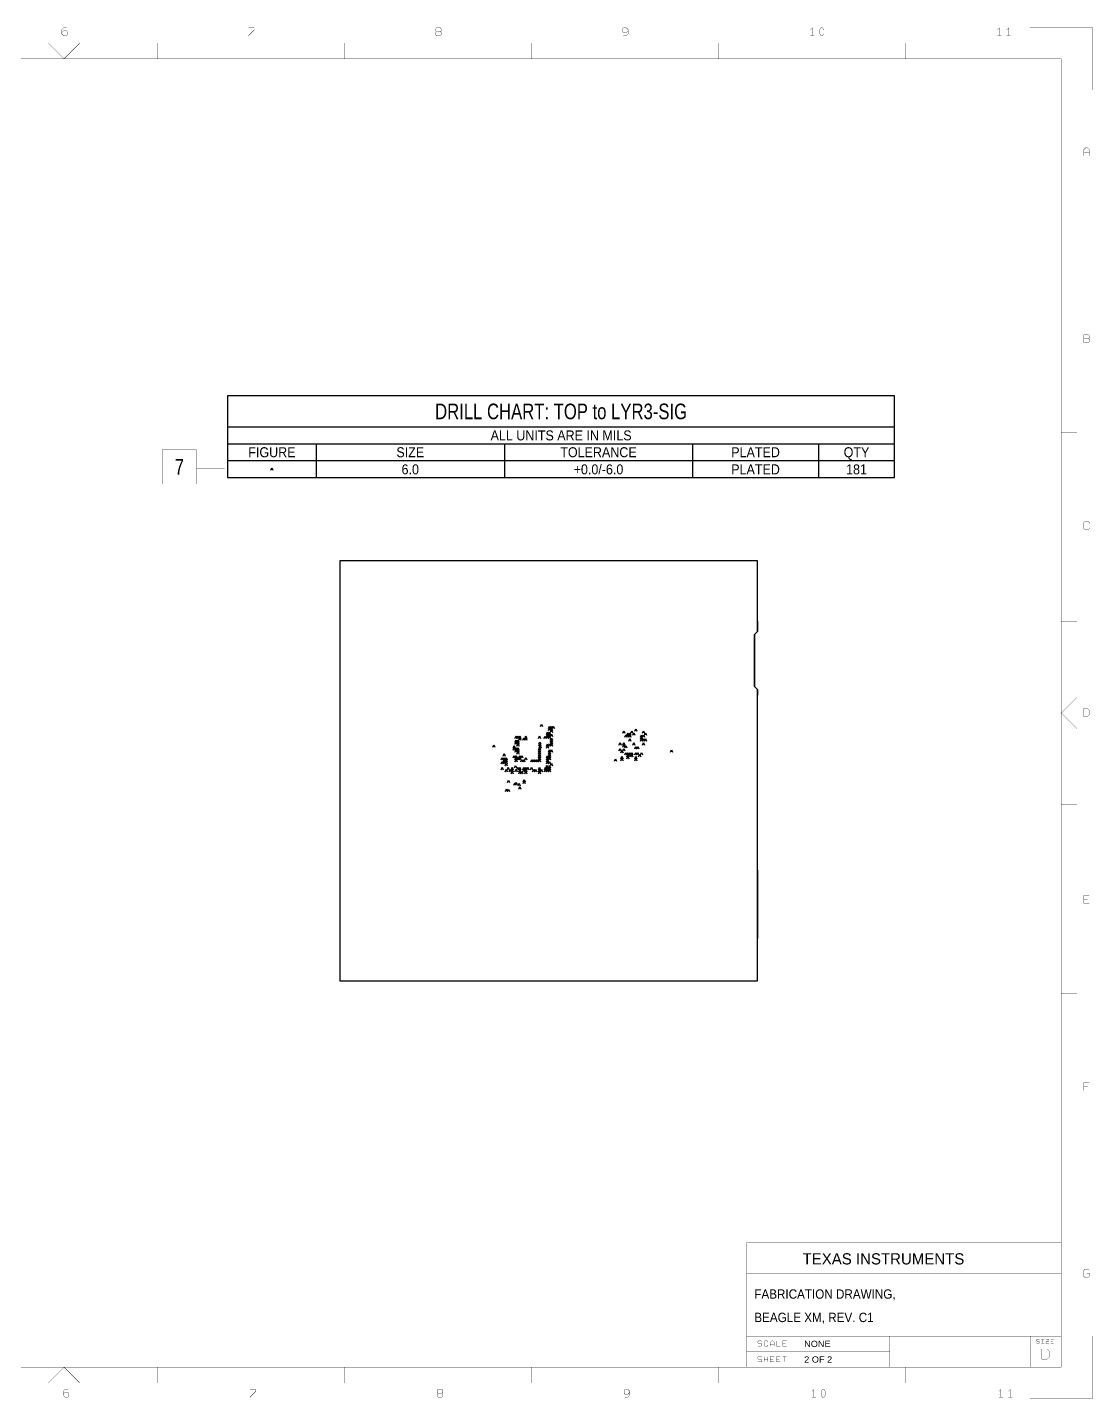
# Model space of a CAD drawing. Extents: x -10328 to 23178, y -9202 to 12802.
# Drawn here: x 6087 to 23178, y -9202 to 12802 of the extents above; entities that cross this region are included whole.
import ezdxf
from ezdxf.enums import TextEntityAlignment as Align

# ---------------------------------------------------------------- set-up
doc = ezdxf.new("R2010")
doc.units = 0
doc.header["$MEASUREMENT"] = 0
doc.layers.add('1', color=7, linetype='CONTINUOUS')

msp = doc.modelspace()

# ---------------------------------------------------------------- linework, layer by layer
at = {"layer": '1', "const_width": 5}
for points in [[(6713, 12795), (6666, 12795), (6635, 12764), (6635, 12702), (6666, 12671), (6713, 12671), (6728, 12686), (6728, 12733), (6713, 12748), (6666, 12748), (6635, 12717)], [(9635, 12671), (9728, 12764), (9728, 12795), (9635, 12795)], [(12713, 12733), (12651, 12733), (12635, 12717), (12635, 12686), (12651, 12671), (12713, 12671), (12728, 12686), (12728, 12717), (12713, 12733), (12728, 12748), (12728, 12779), (12713, 12795), (12651, 12795), (12635, 12779), (12635, 12748), (12651, 12733)], [(15728, 12748), (15697, 12717), (15651, 12717), (15635, 12733), (15635, 12779), (15651, 12795), (15697, 12795), (15728, 12764), (15728, 12748), (15728, 12702), (15697, 12671), (15651, 12671)], [(18682, 12671), (18682, 12795), (18651, 12764)], [(21682, 12671), (21682, 12795), (21651, 12764)], [(21801, 12764), (21832, 12795), (21832, 12671)], [(23175, 11800), (23175, 12800), (22175, 12800)], [(6925, 12550), (6675, 12300), (6425, 12550)], [(8175, 12300), (8175, 12550)], [(11175, 12550), (11175, 12300)], [(14175, 12300), (14175, 12550)], [(17175, 12550), (17175, 12300)], [(18713, 12671), (18651, 12671)], [(20175, 12300), (20175, 12550)], [(21713, 12671), (21651, 12671)], [(21801, 12671), (21863, 12671)], [(-9825, -8700), (-9825, 12300), (22675, 12300)], [(22675, -8700), (22675, 12300)], [(23128, 10746), (23128, 10839), (23097, 10870), (23066, 10870), (23035, 10839), (23035, 10746)], [(23035, 10792), (23128, 10792)], [(22925, 9300), (22675, 9300)], [(23035, 7808), (23113, 7808)], [(22925, 6300), (22675, 6300)], [(9250, 5725), (8800, 5725), (8800, 6025), (8250, 6025), (8250, 5475), (8800, 5475), (8800, 5725)], [(23128, 4839), (23128, 4854), (23113, 4870), (23051, 4870), (23035, 4854), (23035, 4761), (23051, 4746), (23113, 4746), (23128, 4761), (23128, 4777)], [(22925, 3275), (22675, 3275)], [(22925, 2050), (22675, 1800), (22925, 1550)], [(22925, 325), (22675, 325)], [(23128, -1254), (23035, -1254), (23035, -1130), (23128, -1130)], [(23035, -1192), (23097, -1192)], [(22925, -2700), (22675, -2700)], [(23128, -4130), (23035, -4130), (23035, -4254)], [(23035, -4192), (23097, -4192)], [(22925, -5700), (22675, -5700)], [(22675, -6700), (17625, -6700)], [(17625, -6700), (17625, -7200)], [(17625, -8700), (17625, -7200), (22675, -7200)], [(22675, -7250), (22675, -7200)], [(23128, -7146), (23113, -7130), (23051, -7130), (23035, -7146), (23035, -7239), (23051, -7254), (23113, -7254), (23128, -7239), (23128, -7192), (23082, -7192)], [(17625, -8200), (19925, -8200)], [(17869, -8289), (17859, -8278), (17817, -8278), (17807, -8289), (17807, -8309), (17817, -8320), (17859, -8320), (17869, -8330), (17869, -8351), (17859, -8361), (17817, -8361), (17807, -8351)], [(17969, -8340), (17969, -8351), (17959, -8361), (17917, -8361), (17907, -8351), (17907, -8289), (17917, -8278), (17959, -8278), (17969, -8289), (17969, -8299)], [(18069, -8361), (18069, -8299), (18048, -8278), (18028, -8278), (18007, -8299), (18007, -8361)], [(18007, -8330), (18069, -8330)], [(18169, -8361), (18107, -8361), (18107, -8278)], [(18269, -8361), (18207, -8361), (18207, -8278), (18269, -8278)], [(18207, -8320), (18248, -8320)], [(19925, -8700), (19925, -8200), (22175, -8200)], [(23175, -8200), (23175, -9200), (22175, -9200)], [(22675, -8200), (22175, -8200), (22175, -8700)], [(22327, -8260), (22319, -8253), (22288, -8253), (22280, -8260), (22280, -8276), (22288, -8284), (22319, -8284), (22327, -8291), (22327, -8307), (22319, -8315), (22288, -8315), (22280, -8307)], [(22355, -8253), (22402, -8253)], [(22355, -8315), (22402, -8315)], [(22378, -8315), (22378, -8253)], [(22430, -8253), (22477, -8253), (22477, -8260), (22430, -8307), (22430, -8315), (22477, -8315)], [(22477, -8284), (22430, -8284)], [(22552, -8253), (22505, -8253), (22505, -8315), (22552, -8315)], [(22536, -8284), (22505, -8284)], [(19925, -8450), (17625, -8450)], [(17869, -8539), (17859, -8528), (17817, -8528), (17807, -8539), (17807, -8559), (17817, -8570), (17859, -8570), (17869, -8580), (17869, -8601), (17859, -8611), (17817, -8611), (17807, -8601)], [(17907, -8611), (17907, -8528)], [(17907, -8570), (17969, -8570)], [(17969, -8611), (17969, -8528)], [(18069, -8528), (18007, -8528), (18007, -8611), (18069, -8611)], [(18007, -8570), (18048, -8570)], [(18169, -8611), (18107, -8611), (18107, -8528), (18169, -8528)], [(18107, -8570), (18148, -8570)], [(18207, -8528), (18238, -8528), (18238, -8611)], [(18269, -8528), (18207, -8528)], [(22675, -8700), (-9825, -8700)], [(6425, -8950), (6675, -8700), (6925, -8950)], [(8175, -8700), (8175, -8950)], [(11175, -8950), (11175, -8700)], [(14175, -8700), (14175, -8950)], [(17175, -8700), (17175, -8950)], [(17625, -8700), (17675, -8700)], [(20175, -8950), (20175, -8700)], [(6738, -9055), (6691, -9055), (6660, -9086), (6660, -9148), (6691, -9179), (6738, -9179), (6753, -9164), (6753, -9117), (6738, -9102), (6691, -9102), (6660, -9133)], [(9660, -9179), (9753, -9086), (9753, -9055), (9660, -9055)], [(12676, -9117), (12660, -9102), (12660, -9071), (12676, -9055), (12738, -9055), (12753, -9071), (12753, -9102), (12738, -9117), (12753, -9133), (12753, -9164), (12738, -9179), (12676, -9179), (12660, -9164), (12660, -9133), (12676, -9117), (12738, -9117)], [(15753, -9102), (15722, -9133), (15676, -9133), (15660, -9117), (15660, -9071), (15676, -9055), (15722, -9055), (15753, -9086), (15753, -9102), (15753, -9148), (15722, -9179), (15676, -9179)], [(18707, -9179), (18707, -9055), (18676, -9086)], [(18738, -9179), (18676, -9179)], [(21676, -9086), (21707, -9055), (21707, -9179)], [(21676, -9179), (21738, -9179)], [(21857, -9179), (21857, -9055), (21826, -9086)], [(21826, -9179), (21888, -9179)]]:
    msp.add_lwpolyline(points, dxfattribs=at)
for points in [[(18816, 12671), (18801, 12702), (18801, 12764), (18816, 12795), (18847, 12795), (18863, 12764), (18863, 12702), (18847, 12671)], [(23035, 7746), (23113, 7746), (23128, 7761), (23128, 7792), (23113, 7808), (23128, 7823), (23128, 7854), (23113, 7870), (23035, 7870), (23035, 7808)], [(23035, 1746), (23097, 1746), (23128, 1777), (23128, 1839), (23097, 1870), (23035, 1870)], [(22364, -8572), (22446, -8572), (22488, -8531), (22488, -8448), (22446, -8407), (22364, -8407)], [(18841, -9179), (18826, -9148), (18826, -9086), (18841, -9055), (18872, -9055), (18888, -9086), (18888, -9148), (18872, -9179)]]:
    msp.add_lwpolyline(points, close=True, dxfattribs=at)
at = {"layer": '1'}
for points in [[(9300, 5580), (20000, 5580), (20000, 6890), (9300, 6890)], [(11100, -2500), (17800, -2500), (17800, 2179.58), (17752.76, 2226.88), (17752.76, 3061.52), (17800, 3108.82), (17800, 4240), (11100, 4240)]]:
    msp.add_lwpolyline(points, close=True, dxfattribs=at)
for points in [[(9300, 6390), (20000, 6390)], [(9300, 6120), (20000, 6120)], [(10720, 6120), (10720, 5580)], [(13740, 6120), (13740, 5580)], [(16760, 6120), (16760, 5580)], [(18780, 6120), (18780, 5580)], [(9300, 5850), (20000, 5850)], [(9993.34, 5695), (10010, 5735), (10026.66, 5695)], [(10020.66, 5709), (9999.34, 5709)], [(17800, 3275.7), (17800, 3108.82), (17752.76, 3061.52), (17752.76, 2226.88), (17800, 2179.58), (17800, 2085.7)], [(14319.6, 1582.26), (14336.26, 1622.26), (14352.92, 1582.26)], [(14346.92, 1596.26), (14325.6, 1596.26)], [(14445.54, 1550.8), (14462.2, 1590.8), (14478.86, 1550.8)], [(14445.54, 1519.2), (14462.2, 1559.2), (14478.86, 1519.2)], [(14472.86, 1564.8), (14451.54, 1564.8)], [(14477.14, 1550.8), (14493.8, 1590.8), (14510.46, 1550.8)], [(14477.14, 1519.2), (14493.8, 1559.2), (14510.46, 1519.2)], [(14504.46, 1564.8), (14483.14, 1564.8)], [(14508.6, 1550.76), (14525.26, 1590.76), (14541.92, 1550.76)], [(14535.92, 1564.76), (14514.6, 1564.76)], [(15830.58, 1506.22), (15847.24, 1546.22), (15863.9, 1506.22)], [(13910.08, 1393.26), (13926.74, 1433.26), (13943.4, 1393.26)], [(13910.08, 1330.26), (13926.74, 1370.26), (13943.4, 1330.26)], [(13910.08, 1298.76), (13926.74, 1338.76), (13943.4, 1298.76)], [(13937.4, 1407.26), (13916.08, 1407.26)], [(13937.4, 1344.26), (13916.08, 1344.26)], [(13941.58, 1393.26), (13958.24, 1433.26), (13974.9, 1393.26)], [(13941.58, 1330.26), (13958.24, 1370.26), (13974.9, 1330.26)], [(13941.58, 1298.76), (13958.24, 1338.76), (13974.9, 1298.76)], [(13968.9, 1407.26), (13947.58, 1407.26)], [(13968.9, 1344.26), (13947.58, 1344.26)], [(13973.08, 1393.26), (13989.74, 1433.26), (14006.4, 1393.26)], [(13973.08, 1361.76), (13989.74, 1401.76), (14006.4, 1361.76)], [(14000.4, 1407.26), (13979.08, 1407.26)], [(14000.4, 1375.76), (13979.08, 1375.76)], [(14036.08, 1361.76), (14052.74, 1401.76), (14069.4, 1361.76)], [(14063.4, 1375.76), (14042.08, 1375.76)], [(14066.48, 1392.26), (14083.14, 1432.26), (14099.8, 1392.26)], [(14067.58, 1361.76), (14084.24, 1401.76), (14100.9, 1361.76)], [(14093.8, 1406.26), (14072.48, 1406.26)], [(14094.9, 1375.76), (14073.58, 1375.76)], [(14288.1, 1393.26), (14304.76, 1433.26), (14321.42, 1393.26)], [(14292.8, 1299.46), (14309.46, 1339.46), (14326.12, 1299.46)], [(14315.42, 1407.26), (14294.1, 1407.26)], [(14375.34, 1390), (14392, 1430), (14408.66, 1390)], [(14402.66, 1404), (14381.34, 1404)], [(14414.1, 1424.76), (14430.76, 1464.76), (14447.42, 1424.76)], [(14414.1, 1393.26), (14430.76, 1433.26), (14447.42, 1393.26)], [(14414.14, 1456.2), (14430.8, 1496.2), (14447.46, 1456.2)], [(14441.42, 1438.76), (14420.1, 1438.76)], [(14441.42, 1407.26), (14420.1, 1407.26)], [(14441.46, 1470.2), (14420.14, 1470.2)], [(14445.54, 1456.2), (14462.2, 1496.2), (14478.86, 1456.2)], [(14445.54, 1424.8), (14462.2, 1464.8), (14478.86, 1424.8)], [(14445.54, 1393.2), (14462.2, 1433.2), (14478.86, 1393.2)], [(14472.86, 1533.2), (14451.54, 1533.2)], [(14472.86, 1470.2), (14451.54, 1470.2)], [(14472.86, 1438.8), (14451.54, 1438.8)], [(14472.86, 1407.2), (14451.54, 1407.2)], [(14477.1, 1298.76), (14493.76, 1338.76), (14510.42, 1298.76)], [(14477.14, 1487.8), (14493.8, 1527.8), (14510.46, 1487.8)], [(14477.14, 1424.8), (14493.8, 1464.8), (14510.46, 1424.8)], [(14477.14, 1361.76), (14493.8, 1401.76), (14510.46, 1361.76)], [(14477.14, 1330.26), (14493.8, 1370.26), (14510.46, 1330.26)], [(14504.46, 1533.2), (14483.14, 1533.2)], [(14504.46, 1501.8), (14483.14, 1501.8)], [(14504.46, 1438.8), (14483.14, 1438.8)], [(14504.46, 1375.76), (14483.14, 1375.76)], [(14504.46, 1344.26), (14483.14, 1344.26)], [(15578.54, 1285.8), (15595.2, 1325.8), (15611.86, 1285.8)], [(15641.54, 1474.8), (15658.2, 1514.8), (15674.86, 1474.8)], [(15641.58, 1285.76), (15658.24, 1325.76), (15674.9, 1285.76)], [(15668.86, 1488.8), (15647.54, 1488.8)], [(15673.08, 1411.76), (15689.74, 1451.76), (15706.4, 1411.76)], [(15700.4, 1425.76), (15679.08, 1425.76)], [(15704.58, 1443.26), (15721.24, 1483.26), (15737.9, 1443.26)], [(15704.58, 1411.76), (15721.24, 1451.76), (15737.9, 1411.76)], [(15731.9, 1457.26), (15710.58, 1457.26)], [(15731.9, 1425.76), (15710.58, 1425.76)], [(15736.08, 1443.26), (15752.74, 1483.26), (15769.4, 1443.26)], [(15736.08, 1411.76), (15752.74, 1451.76), (15769.4, 1411.76)], [(15736.1, 1348.74), (15752.76, 1388.74), (15769.42, 1348.74)], [(15763.4, 1457.26), (15742.08, 1457.26)], [(15763.4, 1425.76), (15742.08, 1425.76)], [(15763.42, 1362.74), (15742.1, 1362.74)], [(15767.6, 1474.72), (15784.26, 1514.72), (15800.92, 1474.72)], [(15794.92, 1488.72), (15773.6, 1488.72)], [(15799.08, 1443.22), (15815.74, 1483.22), (15832.4, 1443.22)], [(15799.08, 1285.74), (15815.74, 1325.74), (15832.4, 1285.74)], [(15826.4, 1457.22), (15805.08, 1457.22)], [(15857.9, 1520.22), (15836.58, 1520.22)], [(15925.14, 1411.8), (15941.8, 1451.8), (15958.46, 1411.8)], [(15925.14, 1380.2), (15941.8, 1420.2), (15958.46, 1380.2)], [(15925.14, 1348.8), (15941.8, 1388.8), (15958.46, 1348.8)], [(15952.46, 1425.8), (15931.14, 1425.8)], [(15952.46, 1394.2), (15931.14, 1394.2)], [(15952.46, 1362.8), (15931.14, 1362.8)], [(15956.56, 1474.72), (15973.22, 1514.72), (15989.88, 1474.72)], [(15956.56, 1411.74), (15973.22, 1451.74), (15989.88, 1411.74)], [(15956.56, 1285.74), (15973.22, 1325.74), (15989.88, 1285.74)], [(15956.6, 1348.76), (15973.26, 1388.76), (15989.92, 1348.76)], [(15983.88, 1488.72), (15962.56, 1488.72)], [(15983.88, 1425.74), (15962.56, 1425.74)], [(15983.92, 1362.76), (15962.6, 1362.76)], [(15988.1, 1443.26), (16004.76, 1483.26), (16021.42, 1443.26)], [(15988.14, 1348.8), (16004.8, 1388.8), (16021.46, 1348.8)], [(16015.42, 1457.26), (15994.1, 1457.26)], [(16015.46, 1362.8), (15994.14, 1362.8)], [(13553.34, 1250), (13570, 1290), (13586.66, 1250)], [(13580.66, 1264), (13559.34, 1264)], [(13721.14, 1109.8), (13737.8, 1149.8), (13754.46, 1109.8)], [(13748.46, 1123.8), (13727.14, 1123.8)], [(13878.58, 1235.76), (13895.24, 1275.76), (13911.9, 1235.76)], [(13878.58, 1204.24), (13895.24, 1244.24), (13911.9, 1204.24)], [(13878.58, 1078.24), (13895.24, 1118.24), (13911.9, 1078.24)], [(13905.9, 1249.76), (13884.58, 1249.76)], [(13905.9, 1218.24), (13884.58, 1218.24)], [(13910.08, 1204.24), (13926.74, 1244.24), (13943.4, 1204.24)], [(13910.08, 1172.74), (13926.74, 1212.74), (13943.4, 1172.74)], [(13910.08, 1078.24), (13926.74, 1118.24), (13943.4, 1078.24)], [(13937.4, 1312.76), (13916.08, 1312.76)], [(13937.4, 1218.24), (13916.08, 1218.24)], [(13937.4, 1186.74), (13916.08, 1186.74)], [(13941.58, 1267.26), (13958.24, 1307.26), (13974.9, 1267.26)], [(13941.58, 1204.24), (13958.24, 1244.24), (13974.9, 1204.24)], [(13941.58, 1172.74), (13958.24, 1212.74), (13974.9, 1172.74)], [(13941.58, 1141.24), (13958.24, 1181.24), (13974.9, 1141.24)], [(13968.9, 1312.76), (13947.58, 1312.76)], [(13968.9, 1281.26), (13947.58, 1281.26)], [(13968.9, 1218.24), (13947.58, 1218.24)], [(13968.9, 1186.74), (13947.58, 1186.74)], [(13968.9, 1155.24), (13947.58, 1155.24)], [(13973.08, 1078.24), (13989.74, 1118.24), (14006.4, 1078.24)], [(14004.58, 1078.24), (14021.24, 1118.24), (14037.9, 1078.24)], [(14288.1, 1204.24), (14304.76, 1244.24), (14321.42, 1204.24)], [(14288.1, 1172.74), (14304.76, 1212.74), (14321.42, 1172.74)], [(14288.1, 1140.94), (14304.76, 1180.94), (14321.42, 1140.94)], [(14288.1, 1109.54), (14304.76, 1149.54), (14321.42, 1109.54)], [(14288.1, 1078.14), (14304.76, 1118.14), (14321.42, 1078.14)], [(14293.28, 1267.06), (14309.94, 1307.06), (14326.6, 1267.06)], [(14315.42, 1218.24), (14294.1, 1218.24)], [(14315.42, 1186.74), (14294.1, 1186.74)], [(14315.42, 1154.94), (14294.1, 1154.94)], [(14315.42, 1123.54), (14294.1, 1123.54)], [(14296.28, 1235.06), (14312.94, 1275.06), (14329.6, 1235.06)], [(14320.12, 1313.46), (14298.8, 1313.46)], [(14320.6, 1281.06), (14299.28, 1281.06)], [(14323.6, 1249.06), (14302.28, 1249.06)], [(14414.1, 1267.26), (14430.76, 1307.26), (14447.42, 1267.26)], [(14414.1, 1235.76), (14430.76, 1275.76), (14447.42, 1235.76)], [(14414.14, 1078.2), (14430.8, 1118.2), (14447.46, 1078.2)], [(14441.42, 1281.26), (14420.1, 1281.26)], [(14441.42, 1249.76), (14420.1, 1249.76)], [(14445.6, 1267.26), (14462.26, 1307.26), (14478.92, 1267.26)], [(14445.6, 1172.74), (14462.26, 1212.74), (14478.92, 1172.74)], [(14445.6, 1141.24), (14462.26, 1181.24), (14478.92, 1141.24)], [(14445.6, 1109.74), (14462.26, 1149.74), (14478.92, 1109.74)], [(14445.6, 1078.24), (14462.26, 1118.24), (14478.92, 1078.24)], [(14472.92, 1281.26), (14451.6, 1281.26)], [(14472.92, 1186.74), (14451.6, 1186.74)], [(14472.92, 1155.24), (14451.6, 1155.24)], [(14472.92, 1123.74), (14451.6, 1123.74)], [(14477.1, 1267.26), (14493.76, 1307.26), (14510.42, 1267.26)], [(14477.1, 1172.74), (14493.76, 1212.74), (14510.42, 1172.74)], [(14504.42, 1312.76), (14483.1, 1312.76)], [(14504.42, 1281.26), (14483.1, 1281.26)], [(14504.42, 1186.74), (14483.1, 1186.74)], [(15578.54, 1191.2), (15595.2, 1231.2), (15611.86, 1191.2)], [(15605.86, 1299.8), (15584.54, 1299.8)], [(15605.86, 1205.2), (15584.54, 1205.2)], [(15610.14, 1159.8), (15626.8, 1199.8), (15643.46, 1159.8)], [(15610.14, 1065.2), (15626.8, 1105.2), (15643.46, 1065.2)], [(15637.46, 1173.8), (15616.14, 1173.8)], [(15641.54, 1191.2), (15658.2, 1231.2), (15674.86, 1191.2)], [(15641.58, 1254.24), (15658.24, 1294.24), (15674.9, 1254.24)], [(15668.86, 1205.2), (15647.54, 1205.2)], [(15668.9, 1299.76), (15647.58, 1299.76)], [(15668.9, 1268.24), (15647.58, 1268.24)], [(15673.14, 1128.2), (15689.8, 1168.2), (15706.46, 1128.2)], [(15673.34, 1240), (15690, 1280), (15706.66, 1240)], [(15700.46, 1142.2), (15679.14, 1142.2)], [(15700.66, 1254), (15679.34, 1254)], [(15704.58, 1096.74), (15721.24, 1136.74), (15737.9, 1096.74)], [(15704.58, 1065.24), (15721.24, 1105.24), (15737.9, 1065.24)], [(15704.64, 1128.2), (15721.3, 1168.2), (15737.96, 1128.2)], [(15731.9, 1110.74), (15710.58, 1110.74)], [(15731.96, 1142.2), (15710.64, 1142.2)], [(15736.14, 1128.2), (15752.8, 1168.2), (15769.46, 1128.2)], [(15736.14, 1096.8), (15752.8, 1136.8), (15769.46, 1096.8)], [(15763.46, 1142.2), (15742.14, 1142.2)], [(15763.46, 1110.8), (15742.14, 1110.8)], [(15767.54, 1128.2), (15784.2, 1168.2), (15800.86, 1128.2)], [(15767.54, 1096.74), (15784.2, 1136.74), (15800.86, 1096.74)], [(15794.86, 1142.2), (15773.54, 1142.2)], [(15794.86, 1110.74), (15773.54, 1110.74)], [(15826.4, 1299.74), (15805.08, 1299.74)], [(15830.54, 1128.2), (15847.2, 1168.2), (15863.86, 1128.2)], [(15830.58, 1222.76), (15847.24, 1262.76), (15863.9, 1222.76)], [(15830.58, 1065.28), (15847.24, 1105.28), (15863.9, 1065.28)], [(15857.86, 1142.2), (15836.54, 1142.2)], [(15857.9, 1236.76), (15836.58, 1236.76)], [(15862.08, 1222.76), (15878.74, 1262.76), (15895.4, 1222.76)], [(15862.08, 1128.26), (15878.74, 1168.26), (15895.4, 1128.26)], [(15889.4, 1236.76), (15868.08, 1236.76)], [(15889.4, 1142.26), (15868.08, 1142.26)], [(15893.6, 1096.74), (15910.26, 1136.74), (15926.92, 1096.74)], [(15920.92, 1110.74), (15899.6, 1110.74)], [(15925.14, 1128.2), (15941.8, 1168.2), (15958.46, 1128.2)], [(15952.46, 1142.2), (15931.14, 1142.2)], [(15983.88, 1299.74), (15962.56, 1299.74)], [(16403.34, 1170), (16420, 1210), (16436.66, 1170)], [(16430.66, 1184), (16409.34, 1184)], [(13689.54, 1046.8), (13706.2, 1086.8), (13722.86, 1046.8)], [(13689.54, 983.8), (13706.2, 1023.8), (13722.86, 983.8)], [(13689.58, 889.24), (13706.24, 929.24), (13722.9, 889.24)], [(13716.86, 1060.8), (13695.54, 1060.8)], [(13716.86, 997.8), (13695.54, 997.8)], [(13716.9, 903.24), (13695.58, 903.24)], [(13721.14, 1046.8), (13737.8, 1086.8), (13754.46, 1046.8)], [(13721.14, 1015.2), (13737.8, 1055.2), (13754.46, 1015.2)], [(13721.14, 983.8), (13737.8, 1023.8), (13754.46, 983.8)], [(13748.46, 1060.8), (13727.14, 1060.8)], [(13748.46, 1029.2), (13727.14, 1029.2)], [(13748.46, 997.8), (13727.14, 997.8)], [(13752.54, 1046.8), (13769.2, 1086.8), (13785.86, 1046.8)], [(13752.54, 983.8), (13769.2, 1023.8), (13785.86, 983.8)], [(13752.54, 952.2), (13769.2, 992.2), (13785.86, 952.2)], [(13752.58, 1015.24), (13769.24, 1055.24), (13785.9, 1015.24)], [(13752.58, 857.74), (13769.24, 897.74), (13785.9, 857.74)], [(13779.86, 1060.8), (13758.54, 1060.8)], [(13779.86, 997.8), (13758.54, 997.8)], [(13779.86, 966.2), (13758.54, 966.2)], [(13779.9, 1029.24), (13758.58, 1029.24)], [(13784.08, 889.24), (13800.74, 929.24), (13817.4, 889.24)], [(13811.4, 903.24), (13790.08, 903.24)], [(13815.58, 857.74), (13832.24, 897.74), (13848.9, 857.74)], [(13847.08, 889.24), (13863.74, 929.24), (13880.4, 889.24)], [(13847.14, 857.8), (13863.8, 897.8), (13880.46, 857.8)], [(13874.4, 903.24), (13853.08, 903.24)], [(13905.9, 1092.24), (13884.58, 1092.24)], [(13903.34, 920), (13920, 960), (13936.66, 920)], [(13930.66, 934), (13909.34, 934)], [(13910.08, 1046.74), (13926.74, 1086.74), (13943.4, 1046.74)], [(13910.08, 1015.24), (13926.74, 1055.24), (13943.4, 1015.24)], [(13910.08, 857.74), (13926.74, 897.74), (13943.4, 857.74)], [(13937.4, 1092.24), (13916.08, 1092.24)], [(13937.4, 1060.74), (13916.08, 1060.74)], [(13937.4, 1029.24), (13916.08, 1029.24)], [(13941.58, 1046.74), (13958.24, 1086.74), (13974.9, 1046.74)], [(13941.58, 889.24), (13958.24, 929.24), (13974.9, 889.24)], [(13968.9, 1060.74), (13947.58, 1060.74)], [(13968.9, 903.24), (13947.58, 903.24)], [(13973.08, 1046.74), (13989.74, 1086.74), (14006.4, 1046.74)], [(13973.08, 889.24), (13989.74, 929.24), (14006.4, 889.24)], [(13973.08, 857.74), (13989.74, 897.74), (14006.4, 857.74)], [(14000.4, 1092.24), (13979.08, 1092.24)], [(14000.4, 1060.74), (13979.08, 1060.74)], [(14000.4, 903.24), (13979.08, 903.24)], [(14004.58, 1015.24), (14021.24, 1055.24), (14037.9, 1015.24)], [(14031.9, 1092.24), (14010.58, 1092.24)], [(14031.9, 1029.24), (14010.58, 1029.24)], [(14036.08, 1015.24), (14052.74, 1055.24), (14069.4, 1015.24)], [(14036.08, 889.24), (14052.74, 929.24), (14069.4, 889.24)], [(14036.08, 857.74), (14052.74, 897.74), (14069.4, 857.74)], [(14063.4, 1029.24), (14042.08, 1029.24)], [(14063.4, 903.24), (14042.08, 903.24)], [(14067.58, 1046.74), (14084.24, 1086.74), (14100.9, 1046.74)], [(14067.58, 889.24), (14084.24, 929.24), (14100.9, 889.24)], [(14067.74, 857.8), (14084.4, 897.8), (14101.06, 857.8)], [(14094.9, 1060.74), (14073.58, 1060.74)], [(14094.9, 903.24), (14073.58, 903.24)], [(14099.14, 889.2), (14115.8, 929.2), (14132.46, 889.2)], [(14126.46, 903.2), (14105.14, 903.2)], [(14161.14, 888.2), (14177.8, 928.2), (14194.46, 888.2)], [(14162.1, 1015.24), (14178.76, 1055.24), (14195.42, 1015.24)], [(14188.46, 902.2), (14167.14, 902.2)], [(14189.42, 1029.24), (14168.1, 1029.24)], [(14193.6, 1015.24), (14210.26, 1055.24), (14226.92, 1015.24)], [(14193.6, 857.74), (14210.26, 897.74), (14226.92, 857.74)], [(14220.92, 1029.24), (14199.6, 1029.24)], [(14225.1, 857.74), (14241.76, 897.74), (14258.42, 857.74)], [(14225.14, 1015.2), (14241.8, 1055.2), (14258.46, 1015.2)], [(14252.46, 1029.2), (14231.14, 1029.2)], [(14256.54, 1015.2), (14273.2, 1055.2), (14289.86, 1015.2)], [(14283.86, 1029.2), (14262.54, 1029.2)], [(14288.1, 1046.74), (14304.76, 1086.74), (14321.42, 1046.74)], [(14288.1, 1016.34), (14304.76, 1056.34), (14321.42, 1016.34)], [(14288.1, 857.74), (14304.76, 897.74), (14321.42, 857.74)], [(14288.14, 889.2), (14304.8, 929.2), (14321.46, 889.2)], [(14315.42, 1092.14), (14294.1, 1092.14)], [(14315.42, 1060.74), (14294.1, 1060.74)], [(14315.42, 1030.34), (14294.1, 1030.34)], [(14315.46, 903.2), (14294.14, 903.2)], [(14319.74, 857.6), (14336.4, 897.6), (14353.06, 857.6)], [(14382.6, 889.24), (14399.26, 929.24), (14415.92, 889.24)], [(14382.74, 857.6), (14399.4, 897.6), (14416.06, 857.6)], [(14409.92, 903.24), (14388.6, 903.24)], [(14406.54, 920.8), (14423.2, 960.8), (14439.86, 920.8)], [(14433.86, 934.8), (14412.54, 934.8)], [(14414.1, 889.24), (14430.76, 929.24), (14447.42, 889.24)], [(14414.1, 857.74), (14430.76, 897.74), (14447.42, 857.74)], [(14414.14, 1046.7), (14430.8, 1086.7), (14447.46, 1046.7)], [(14414.14, 1015.2), (14430.8, 1055.2), (14447.46, 1015.2)], [(14414.14, 983.8), (14430.8, 1023.8), (14447.46, 983.8)], [(14441.42, 903.24), (14420.1, 903.24)], [(14441.46, 1092.2), (14420.14, 1092.2)], [(14441.46, 1060.7), (14420.14, 1060.7)], [(14441.46, 1029.2), (14420.14, 1029.2)], [(14441.46, 997.8), (14420.14, 997.8)], [(14445.54, 1046.8), (14462.2, 1086.8), (14478.86, 1046.8)], [(14445.54, 983.8), (14462.2, 1023.8), (14478.86, 983.8)], [(14445.6, 920.74), (14462.26, 960.74), (14478.92, 920.74)], [(14445.6, 889.24), (14462.26, 929.24), (14478.92, 889.24)], [(14445.6, 857.74), (14462.26, 897.74), (14478.92, 857.74)], [(14472.86, 1060.8), (14451.54, 1060.8)], [(14472.86, 997.8), (14451.54, 997.8)], [(14472.92, 1092.24), (14451.6, 1092.24)], [(14472.92, 934.74), (14451.6, 934.74)], [(14472.92, 903.24), (14451.6, 903.24)], [(14477.1, 952.24), (14493.76, 992.24), (14510.42, 952.24)], [(14504.42, 966.24), (14483.1, 966.24)], [(15508.34, 1025), (15525, 1065), (15541.66, 1025)], [(15535.66, 1039), (15514.34, 1039)], [(15610.14, 1033.8), (15626.8, 1073.8), (15643.46, 1033.8)], [(15637.46, 1079.2), (15616.14, 1079.2)], [(15637.46, 1047.8), (15616.14, 1047.8)], [(15731.9, 1079.24), (15710.58, 1079.24)], [(15830.6, 1033.74), (15847.26, 1073.74), (15863.92, 1033.74)], [(15857.9, 1079.28), (15836.58, 1079.28)], [(15857.92, 1047.74), (15836.6, 1047.74)], [(13779.9, 871.74), (13758.58, 871.74)], [(13791.34, 684), (13808, 724), (13824.66, 684)], [(13818.66, 698), (13797.34, 698)], [(13842.9, 871.74), (13821.58, 871.74)], [(13847.14, 826.2), (13863.8, 866.2), (13880.46, 826.2)], [(13874.46, 871.8), (13853.14, 871.8)], [(13874.46, 840.2), (13853.14, 840.2)], [(13889.34, 640.38), (13906, 680.38), (13922.66, 640.38)], [(13911.34, 652), (13928, 692), (13944.66, 652)], [(13937.4, 871.74), (13916.08, 871.74)], [(13938.66, 666), (13917.34, 666)], [(13961.34, 632), (13978, 672), (13994.66, 632)], [(13973.14, 826.2), (13989.8, 866.2), (14006.46, 826.2)], [(14000.4, 871.74), (13979.08, 871.74)], [(14000.46, 840.2), (13979.14, 840.2)], [(14004.54, 826.24), (14021.2, 866.24), (14037.86, 826.24)], [(14031.86, 840.24), (14010.54, 840.24)], [(14041.34, 694), (14058, 734), (14074.66, 694)], [(14041.34, 666), (14058, 706), (14074.66, 666)], [(14063.4, 871.74), (14042.08, 871.74)], [(14068.66, 708), (14047.34, 708)], [(14068.66, 680), (14047.34, 680)], [(14067.74, 826.2), (14084.4, 866.2), (14101.06, 826.2)], [(14095.06, 871.8), (14073.74, 871.8)], [(14095.06, 840.2), (14073.74, 840.2)], [(14220.92, 871.74), (14199.6, 871.74)], [(14252.42, 871.74), (14231.1, 871.74)], [(14288.1, 826.24), (14304.76, 866.24), (14321.42, 826.24)], [(14315.42, 871.74), (14294.1, 871.74)], [(14315.42, 840.24), (14294.1, 840.24)], [(14347.06, 871.6), (14325.74, 871.6)], [(14410.06, 871.6), (14388.74, 871.6)], [(14441.42, 871.74), (14420.1, 871.74)], [(14472.92, 871.74), (14451.6, 871.74)], [(13757.34, 542), (13774, 582), (13790.66, 542)], [(13784.66, 556), (13763.34, 556)], [(13791.34, 540), (13808, 580), (13824.66, 540)], [(13818.66, 554), (13797.34, 554)], [(13916.66, 654.38), (13895.34, 654.38)], [(13988.66, 646), (13967.34, 646)], [(13973.34, 580), (13990, 620), (14006.66, 580)], [(14000.66, 594), (13979.34, 594)], [(17800, -720), (17800, -1820)]]:
    msp.add_lwpolyline(points, dxfattribs=at)

# ---------------------------------------------------------------- texts
for s, height, width, p in [('DRILL CHART: TOP to LYR3-SIG', 250, 0.8, (14650, 6515)), ('ALL UNITS ARE IN MILS', 160, 0.9375, (14650, 6175)), ('FIGURE', 160, 0.9375, (10010, 5905)), ('SIZE', 160, 0.9375, (12230, 5905)), ('TOLERANCE', 160, 0.9375, (15250, 5905)), ('PLATED', 160, 0.9375, (17770, 5905)), ('QTY', 160, 0.9375, (19390, 5905)), ('7', 250, 0.8, (8525, 5625)), ('6.0', 160, 0.9375, (12230, 5630)), ('+0.0/-6.0', 160, 0.9375, (15250, 5630)), ('PLATED', 160, 0.9375, (17770, 5630)), ('181', 160, 0.9375, (19390, 5630))]:
    msp.add_text(s, height=height, dxfattribs=dict(at, width=width)).set_placement(p, align=Align.CENTER)
msp.add_text('TEXAS INSTRUMENTS', height=180, dxfattribs=at).set_placement((18525, -7050))
for s, height, width, p in [('FABRICATION DRAWING,', 150, 0.933333, (17750, -7600)), ('BEAGLE XM, REV. C1', 150, 0.933333, (17750, -7975)), ('NONE', 100, 1.1, (18550, -8375)), ('2 OF 2', 100, 1.1, (18550, -8625))]:
    msp.add_text(s, height=height, dxfattribs=dict(at, width=width)).set_placement(p)

doc.saveas('drawing.dxf')
